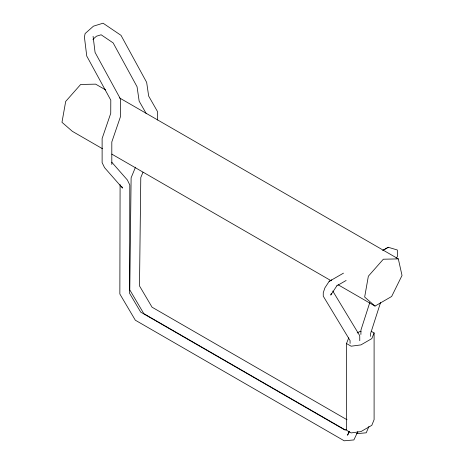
<?xml version="1.0" encoding="UTF-8"?>
<svg xmlns="http://www.w3.org/2000/svg" width="464" height="464" viewBox="0 0 464 464"><rect width="100%" height="100%" fill="white"/><g stroke="black" fill="none" stroke-linecap="round" stroke-linejoin="round"><path stroke-width="0.7" d="M120.095 184.544L119.851 293.996L135.32 320.201L344.207 440.8L353.887 439.936L357.866 431.503M360.905 334.486L360.922 330.153L369.744 302.69M370.603 336.394L370.614 333.494L380.544 302.574M331.366 293.271L330.745 295.11L336.864 285.801M371.183 331.273L374.1 332.955L374.1 419.653L371.815 425.32L360.946 431.59L351.138 432.912L346.475 430.221L346.475 343.517L348.76 337.856M374.1 332.955L371.815 338.616L360.946 344.891L351.138 346.208L346.475 343.517M135.488 167.202L131.115 177.816L129.781 289.867L143.805 313.629L345.425 430.029M142.976 172.243L140.789 177.555L139.496 285.923L152.059 307.203L347.031 419.769M349.23 431.294L347.565 435.226L349.299 431.711M368.909 426.486L366.235 432.808L356.555 433.672M331.679 279.943L329.133 281.41L324.904 287.848L323.257 292.755L323.263 296.183L350.059 340.53L350.076 343.418M396.105 258.152L397.37 256.644L397.329 249.986L388.269 247.271L383.183 250.206M92.904 39.365L96.448 36.221L101.129 34.777L113.152 42.914L137.06 86.745L139.159 101.164L146.34 113.755M382.69 250.502L388.269 247.271M338.053 284.734L375.022 306.078L391.651 296.479L402.021 275.477L398.321 258.895L119.457 97.892M357.21 332.978L359.629 331.58L361.027 331.395M329.133 281.41L343.488 273.145M336.8 285.847L346.138 280.465M346.602 429.71L344.671 429.879L140.673 312.104L129.555 293.271L129.798 184.979L127.368 179.98L111.76 162.209M398.321 258.895L383.339 259.214L368.358 276.196L364.658 297.053L375.022 306.078M105.67 89.935L95.642 84.146L80.661 84.465L65.679 101.448L61.979 122.305L72.349 131.329L102.428 148.695M111.824 154.123L331.157 280.749M332.769 291.038L359.739 335.675L359.774 340.715M121.614 186.221L122.525 188.1L104.533 167.614L102.121 162.626L102.121 138.521L110.739 113.338L110.797 100.149L86.751 56.057L84.419 37.062L85.115 33.565L93.45 26.17L103.066 23.2L121.005 35.339L146.665 82.389L148.66 96.06L157.464 111.505L157.464 120.019M93.09 36.32L95.068 52.409L120.588 99.197L120.512 116.539L111.807 141.972L111.807 164.5"/></g></svg>
